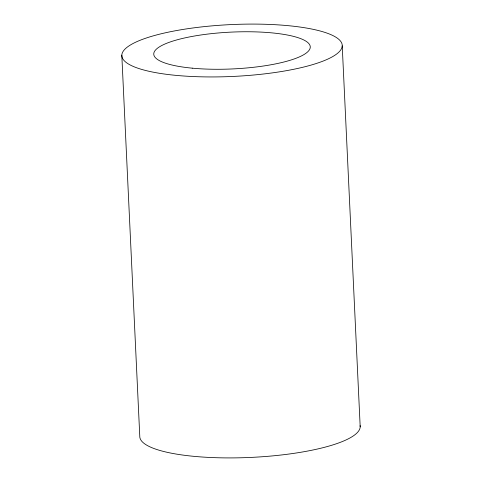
<?xml version="1.0" encoding="UTF-8"?>
<svg xmlns="http://www.w3.org/2000/svg" width="482" height="482" viewBox="0 0 482 482"><rect width="100%" height="100%" fill="white"/><g stroke="black" fill="none" stroke-linecap="round" stroke-linejoin="round"><path stroke-width="0.72" d="M342.226 45.85A110.33 25.944 -2.7 0 1 176.002 75.373A110.33 25.944 -2.7 0 1 177.822 30.318A110.33 25.944 -2.7 0 1 342.226 45.85L360.193 426.823M121.807 55.177L139.774 436.15A110.33 25.944 -2.7 0 0 251.556 457.382A110.33 25.944 -2.7 0 0 360.114 425.594M192.246 68.167A78.331 18.418 -2.7 0 0 310.263 47.206A78.331 18.418 -2.7 0 0 193.541 36.174A78.331 18.418 -2.7 0 0 192.246 68.167"/></g></svg>
